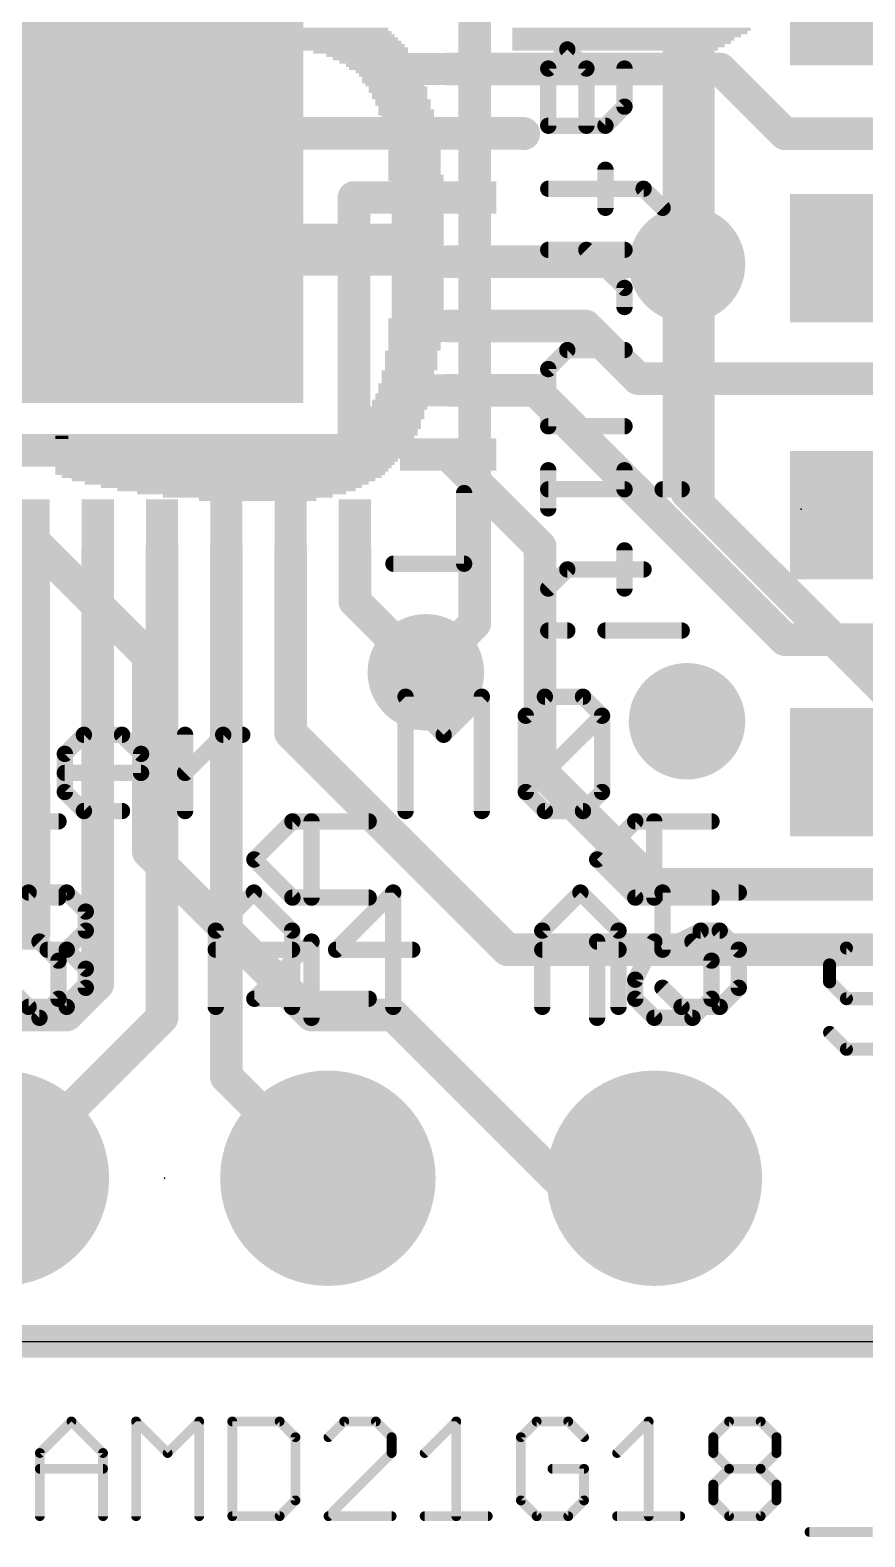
# Model space of a CAD drawing. Extents: x -4.5 to 52.1, y -1.8 to 26.3.
# Drawn here: x 24.35 to 30.85, y -1.52 to 10.2 of the extents above; entities that cross this region are included whole.
import ezdxf

# ---------------------------------------------------------------- set-up
doc = ezdxf.new("R2010")
doc.units = 0
for name, color, linetype in [('1', 12, 'CONTINUOUS'), ('16', 132, 'CONTINUOUS'), ('17', 110, 'CONTINUOUS'), ('18', 110, 'CONTINUOUS'), ('20', 53, 'CONTINUOUS'), ('21', 40, 'CONTINUOUS'), ('22', 6, 'CONTINUOUS'), ('23', 40, 'CONTINUOUS'), ('24', 6, 'CONTINUOUS'), ('27', 253, 'CONTINUOUS')]:
    doc.layers.add(name, color=color, linetype=linetype)

# ---------------------------------------------------------------- blocks, each defined once
blk = doc.blocks.new('ROUNDP')
at = {"const_width": 0.5}
blk.add_lwpolyline([(0, -0.25, 1), (0, 0.25, 1), (0, -0.25)], format="xyb", dxfattribs=at)
blk = doc.blocks.new('RECT')
blk.add_solid([(-0.5, -0.5), (0.5, -0.5), (-0.5, 0.5), (0.5, 0.5)])
blk = doc.blocks.new('ROUNDV')
at = {"const_width": 0.5}
blk.add_lwpolyline([(0, -0.25, 1), (0, 0.25, 1), (0, -0.25)], format="xyb", dxfattribs=at)

msp = doc.modelspace()

# ---------------------------------------------------------------- linework, layer by layer
at = {"layer": '1', "const_width": 0.254}
for points in [[(27.605, 9.902), (29.722, 9.902)], [(29.722, 9.902), (30.226, 9.398)], [(24.38, 9.402), (24.13, 9.652)], [(27.605, 9.402), (24.38, 9.402)], [(27.605, 9.402), (28.19, 9.402)], [(28.19, 9.402), (28.194, 9.398)], [(30.226, 9.398), (32.766, 9.398)], [(27.605, 8.902), (26.8732, 8.902)], [(26.8732, 8.902), (26.8732, 6.9342)], [(27.605, 8.402), (29.484, 8.402)], [(29.484, 8.402), (29.464, 8.382)], [(27.605, 7.902), (28.674, 7.902)], [(28.674, 7.902), (29.083, 7.493)], [(27.605, 7.402), (28.285, 7.402)], [(28.285, 7.402), (30.226, 5.461)], [(29.083, 7.493), (32.639, 7.493)], [(26.8732, 6.9342), (24.003, 6.9342)], [(27.605, 6.902), (28.321, 6.186)], [(24.38, 6.177), (24.38, 4.314)], [(24.88, 6.177), (24.88, 2.782)], [(25.38, 6.177), (25.38, 2.52)], [(25.88, 6.177), (25.88, 2.06)], [(26.38, 4.735), (26.38, 6.177)], [(26.88, 5.759), (26.88, 6.177)], [(28.321, 6.186), (28.321, 4.445)], [(27.432, 5.207), (26.88, 5.759)], [(30.226, 5.461), (33.528, 5.461)], [(28.067, 3.048), (26.38, 4.735)], [(28.321, 4.445), (29.21, 3.556)], [(24.38, 4.314), (24.384, 4.31)], [(24.384, 4.31), (24.384, 3.175)], [(29.21, 3.556), (34.163, 3.556)], [(24.384, 3.175), (23.495, 3.175)], [(28.067, 3.048), (34.417, 3.048)], [(24.88, 2.782), (24.638, 2.54)], [(24.638, 2.54), (23.622, 2.54)], [(25.38, 2.52), (24.13, 1.27)], [(25.88, 2.06), (26.67, 1.27)], [(0, 0), (48.26, 0)]]:
    msp.add_lwpolyline(points, dxfattribs=at)
at = {"layer": '1', "const_width": 0.127}
for points in [[(27.605, 9.9655, 1), (27.605, 9.8385)], [(29.7669, 9.9469, 1), (29.6771, 9.8571)], [(29.722, 9.8385, 1), (29.722, 9.9655)], [(24.38, 9.4655, 1), (24.38, 9.3385)], [(24.3351, 9.3571, 1), (24.4249, 9.4469)], [(27.605, 9.4655, 1), (27.605, 9.3385)], [(27.605, 9.3385, 1), (27.605, 9.4655)], [(28.2349, 9.4469, 1), (28.1451, 9.3571)], [(28.1491, 9.3531, 1), (28.2389, 9.4429)], [(28.19, 9.3385, 1), (28.19, 9.4655)], [(30.226, 9.4615, 1), (30.226, 9.3345)], [(30.1811, 9.3531, 1), (30.2709, 9.4429)], [(26.8732, 8.9655, 1), (26.8732, 8.8385)], [(26.9367, 8.902, 1), (26.8097, 8.902)], [(27.605, 8.8385, 1), (27.605, 8.9655)], [(27.605, 8.4655, 1), (27.605, 8.3385)], [(29.4191, 8.4269, 1), (29.5089, 8.3371)], [(29.5289, 8.3571, 1), (29.4391, 8.4469)], [(29.484, 8.3385, 1), (29.484, 8.4655)], [(27.605, 7.9655, 1), (27.605, 7.8385)], [(28.7189, 7.9469, 1), (28.6291, 7.8571)], [(28.674, 7.8385, 1), (28.674, 7.9655)], [(27.605, 7.4655, 1), (27.605, 7.3385)], [(28.3299, 7.4469, 1), (28.2401, 7.3571)], [(28.285, 7.3385, 1), (28.285, 7.4655)], [(29.083, 7.5565, 1), (29.083, 7.4295)], [(29.0381, 7.4481, 1), (29.1279, 7.5379)], [(26.8732, 6.8707, 1), (26.8732, 6.9977)], [(26.8097, 6.9342, 1), (26.9367, 6.9342)], [(27.6499, 6.9469, 1), (27.5601, 6.8571)], [(24.4435, 6.177, 1), (24.3165, 6.177)], [(24.9435, 6.177, 1), (24.8165, 6.177)], [(25.4435, 6.177, 1), (25.3165, 6.177)], [(25.9435, 6.177, 1), (25.8165, 6.177)], [(26.4435, 6.177, 1), (26.3165, 6.177)], [(26.9435, 6.177, 1), (26.8165, 6.177)], [(28.3845, 6.186, 1), (28.2575, 6.186)], [(28.2761, 6.1411, 1), (28.3659, 6.2309)], [(26.9249, 5.8039, 1), (26.8351, 5.7141)], [(26.8165, 5.759, 1), (26.9435, 5.759)], [(30.226, 5.5245, 1), (30.226, 5.3975)], [(30.1811, 5.4161, 1), (30.2709, 5.5059)], [(27.3871, 5.1621, 1), (27.4769, 5.2519)], [(26.4249, 4.7799, 1), (26.3351, 4.6901)], [(26.3165, 4.735, 1), (26.4435, 4.735)], [(28.3659, 4.4899, 1), (28.2761, 4.4001)], [(28.2575, 4.445, 1), (28.3845, 4.445)], [(24.4249, 4.3589, 1), (24.3351, 4.2691)], [(24.3165, 4.314, 1), (24.4435, 4.314)], [(24.4475, 4.31, 1), (24.3205, 4.31)], [(24.3391, 4.2651, 1), (24.4289, 4.3549)], [(29.21, 3.6195, 1), (29.21, 3.4925)], [(29.1651, 3.5111, 1), (29.2549, 3.6009)], [(24.384, 3.1115, 1), (24.384, 3.2385)], [(24.3205, 3.175, 1), (24.4475, 3.175)], [(28.067, 3.1115, 1), (28.067, 2.9845)], [(28.0221, 3.0031, 1), (28.1119, 3.0929)], [(24.8165, 2.782, 1), (24.9435, 2.782)], [(24.9249, 2.7371, 1), (24.8351, 2.8269)], [(24.5931, 2.5849, 1), (24.6829, 2.4951)], [(24.638, 2.4765, 1), (24.638, 2.6035)], [(25.3165, 2.52, 1), (25.4435, 2.52)], [(25.4249, 2.4751, 1), (25.3351, 2.5649)], [(25.9249, 2.1049, 1), (25.8351, 2.0151)], [(25.8165, 2.06, 1), (25.9435, 2.06)], [(26.6251, 1.2251, 1), (26.7149, 1.3149)]]:
    msp.add_lwpolyline(points, format="xyb", dxfattribs=at)
at = {"layer": '16', "const_width": 0.254}
for points in [[(27.813, 12.192), (27.813, 5.588)], [(29.464, 6.604), (29.464, 8.382)], [(33.02, 3.048), (29.464, 6.604)], [(24.13, 6.477), (25.273, 5.334)], [(27.813, 5.588), (27.432, 5.207)], [(25.273, 5.334), (25.273, 3.81)], [(25.273, 3.81), (26.543, 2.54)], [(26.543, 2.54), (27.178, 2.54)], [(27.178, 2.54), (28.448, 1.27)], [(28.448, 1.27), (29.21, 1.27)], [(48.26, 0), (0, 0)]]:
    msp.add_lwpolyline(points, dxfattribs=at)
at = {"layer": '16', "const_width": 0.127}
for points in [[(29.5275, 8.382, 1), (29.4005, 8.382)], [(29.5089, 6.6489, 1), (29.4191, 6.5591)], [(29.4005, 6.604, 1), (29.5275, 6.604)], [(27.7495, 5.588, 1), (27.8765, 5.588)], [(27.8579, 5.5431, 1), (27.7681, 5.6329)], [(25.3365, 5.334, 1), (25.2095, 5.334)], [(25.2281, 5.2891, 1), (25.3179, 5.3789)], [(27.3871, 5.2519, 1), (27.4769, 5.1621)], [(25.3179, 3.8549, 1), (25.2281, 3.7651)], [(25.2095, 3.81, 1), (25.3365, 3.81)], [(26.543, 2.6035, 1), (26.543, 2.4765)], [(26.4981, 2.4951, 1), (26.5879, 2.5849)], [(27.2229, 2.5849, 1), (27.1331, 2.4951)], [(27.178, 2.4765, 1), (27.178, 2.6035)], [(28.448, 1.3335, 1), (28.448, 1.2065)], [(28.4031, 1.2251, 1), (28.4929, 1.3149)], [(29.21, 1.2065, 1), (29.21, 1.3335)]]:
    msp.add_lwpolyline(points, format="xyb", dxfattribs=at)
at = {"layer": '20'}
msp.add_line((2.54, 0), (48.26, 0), dxfattribs=at)
at = {"layer": '21'}
for points, const_width in [([(28.3845, 9.9055), (28.5328, 10.0537)], 0.127), ([(28.5328, 10.0537), (28.6811, 9.9055)], 0.127), ([(28.3845, 9.4606), (28.3845, 9.9055)], 0.127), ([(28.6811, 9.9055), (28.6811, 9.4606)], 0.127), ([(28.9777, 9.9055), (28.9777, 9.6089)], 0.127), ([(28.9777, 9.6089), (28.8294, 9.4606)], 0.127), ([(28.8294, 9.4606), (28.3845, 9.4606)], 0.127), ([(28.8294, 9.1182), (28.8294, 8.8216)], 0.127), ([(28.3845, 8.9699), (29.126, 8.9699)], 0.127), ([(29.126, 8.9699), (29.2743, 8.8216)], 0.127), ([(28.3845, 8.4945), (28.9777, 8.4945)], 0.127), ([(28.6811, 8.4945), (28.9777, 8.198)], 0.127), ([(28.9777, 8.198), (28.9777, 8.0497)], 0.127), ([(28.5328, 7.7149), (28.3845, 7.5667)], 0.127), ([(28.9777, 7.7149), (28.5328, 7.7149)], 0.127), ([(28.3845, 7.5667), (28.3845, 7.1218)], 0.127), ([(28.3845, 7.1218), (28.9777, 7.1218)], 0.127), ([(28.3845, 6.7794), (28.3845, 6.4828)], 0.127), ([(28.9777, 6.7794), (28.9777, 6.6311)], 0.127), ([(28.9777, 6.6311), (28.3845, 6.6311)], 0.127), ([(29.4226, 6.6311), (29.2743, 6.6311)], 0.127), ([(27.73, 6.602), (27.73, 6.052)], 0.127), ([(28.9777, 6.1558), (28.9777, 5.8592)], 0.127), ([(27.73, 6.052), (27.18, 6.052)], 0.127), ([(28.5328, 6.0075), (28.3845, 5.8592)], 0.127), ([(29.126, 6.0075), (28.5328, 6.0075)], 0.127), ([(28.5328, 5.5321), (28.3845, 5.5321)], 0.127), ([(29.4226, 5.5321), (28.8294, 5.5321)], 0.127), ([(27.2742, 4.1275), (27.2742, 5.0173)], 0.127), ([(27.2742, 5.0173), (27.5708, 4.7207)], 0.127), ([(27.5708, 4.7207), (27.8673, 5.0173)], 0.127), ([(27.8673, 5.0173), (27.8673, 4.1275)], 0.127), ([(28.2097, 4.869), (28.358, 5.0173)], 0.127), ([(28.358, 5.0173), (28.6546, 5.0173)], 0.127), ([(28.6546, 5.0173), (28.8029, 4.869)], 0.127), ([(28.2097, 4.2758), (28.2097, 4.869)], 0.127), ([(28.2097, 4.2758), (28.8029, 4.869)], 0.127), ([(28.8029, 4.869), (28.8029, 4.2758)], 0.127), ([(24.6235, 4.5724), (24.7718, 4.7207)], 0.127), ([(24.7718, 4.7207), (25.0684, 4.7207)], 0.127), ([(25.0684, 4.7207), (25.2167, 4.5724)], 0.127), ([(25.5591, 4.1275), (25.5591, 4.7207)], 0.127), ([(25.5591, 4.4241), (25.8556, 4.7207)], 0.127), ([(25.8556, 4.7207), (26.0039, 4.7207)], 0.127), ([(24.6235, 4.2758), (24.6235, 4.5724)], 0.127), ([(25.2167, 4.5724), (25.2167, 4.4241)], 0.127), ([(25.2167, 4.4241), (24.6235, 4.4241)], 0.127), ([(24.7718, 4.1275), (24.6235, 4.2758)], 0.127), ([(28.358, 4.1275), (28.2097, 4.2758)], 0.127), ([(28.8029, 4.2758), (28.6546, 4.1275)], 0.127), ([(25.0684, 4.1275), (24.7718, 4.1275)], 0.127), ([(28.6546, 4.1275), (28.358, 4.1275)], 0.127), ([(24.1935, 3.345), (24.3418, 3.4933)], 0.127), ([(24.3418, 3.4933), (24.6384, 3.4933)], 0.127), ([(24.6384, 3.4933), (24.7867, 3.345)], 0.127), ([(25.798, 3.1967), (26.0946, 3.4933)], 0.127), ([(26.0946, 3.4933), (26.3912, 3.1967)], 0.127), ([(27.1784, 3.4933), (26.7335, 3.0484)], 0.127), ([(27.1784, 2.6035), (27.1784, 3.4933)], 0.127), ([(28.338, 3.1967), (28.6346, 3.4933)], 0.127), ([(28.6346, 3.4933), (28.9312, 3.1967)], 0.127), ([(29.8667, 3.4933), (29.2735, 3.4933)], 0.127), ([(29.2735, 3.4933), (29.2735, 3.0484)], 0.127), ([(24.7867, 3.345), (24.7867, 3.1967)], 0.127), ([(24.7867, 3.1967), (24.6384, 3.0484)], 0.127), ([(25.798, 2.6035), (25.798, 3.1967)], 0.127), ([(26.3912, 3.1967), (26.3912, 2.6035)], 0.127), ([(28.338, 2.6035), (28.338, 3.1967)], 0.127), ([(28.9312, 3.1967), (28.9312, 2.6035)], 0.127), ([(29.2735, 3.0484), (29.5701, 3.1967)], 0.127), ([(29.5701, 3.1967), (29.7184, 3.1967)], 0.127), ([(29.7184, 3.1967), (29.8667, 3.0484)], 0.127), ([(24.6384, 3.0484), (24.4901, 3.0484)], 0.127), ([(24.6384, 3.0484), (24.7867, 2.9001)], 0.127), ([(25.798, 3.0484), (26.3912, 3.0484)], 0.127), ([(26.7335, 3.0484), (27.3267, 3.0484)], 0.127), ([(28.338, 3.0484), (28.9312, 3.0484)], 0.127), ([(29.8667, 3.0484), (29.8667, 2.7518)], 0.127), ([(30.7043, 3.0614), (30.5729, 2.93)], 0.1016), ([(30.967, 3.0614), (30.7043, 3.0614)], 0.1016), ([(24.7867, 2.9001), (24.7867, 2.7518)], 0.127), ([(30.5729, 2.93), (30.5729, 2.7987)], 0.1016), ([(24.3418, 2.6035), (24.1935, 2.7518)], 0.127), ([(24.7867, 2.7518), (24.6384, 2.6035)], 0.127), ([(29.4218, 2.6035), (29.2735, 2.7518)], 0.127), ([(29.8667, 2.7518), (29.7184, 2.6035)], 0.127), ([(30.5729, 2.7987), (30.7043, 2.6673)], 0.1016), ([(30.7043, 2.6673), (30.967, 2.6673)], 0.1016), ([(24.6384, 2.6035), (24.3418, 2.6035)], 0.127), ([(29.7184, 2.6035), (29.4218, 2.6035)], 0.127), ([(30.7043, 2.2733), (30.5729, 2.4046)], 0.1016), ([(30.967, 2.2733), (30.7043, 2.2733)], 0.1016)]:
    msp.add_lwpolyline(points, dxfattribs=dict(at, const_width=const_width))
for points, const_width in [([(28.5552, 10.0762, 1), (28.5103, 10.0313)], 0.0635), ([(28.5552, 10.0313, 1), (28.5103, 10.0762)], 0.0635), ([(28.4163, 9.9055, 1), (28.3528, 9.9055)], 0.0635), ([(28.7128, 9.9055, 1), (28.6493, 9.9055)], 0.0635), ([(29.0094, 9.9055, 1), (28.9459, 9.9055)], 0.0635), ([(28.362, 9.9279, 1), (28.407, 9.883)], 0.0635), ([(28.6586, 9.883, 1), (28.7035, 9.9279)], 0.0635), ([(28.9459, 9.6089, 1), (29.0094, 9.6089)], 0.0635), ([(29.0001, 9.5864, 1), (28.9552, 9.6313)], 0.0635), ([(28.3845, 9.4923, 1), (28.3845, 9.4288)], 0.0635), ([(28.8069, 9.483, 1), (28.8518, 9.4381)], 0.0635), ([(28.8294, 9.4288, 1), (28.8294, 9.4923)], 0.0635), ([(28.3528, 9.4606, 1), (28.4163, 9.4606)], 0.0635), ([(28.6493, 9.4606, 1), (28.7128, 9.4606)], 0.0635), ([(28.8611, 9.1182, 1), (28.7976, 9.1182)], 0.0635), ([(28.3845, 9.0017, 1), (28.3845, 8.9382)], 0.0635), ([(29.1484, 8.9924, 1), (29.1035, 8.9475)], 0.0635), ([(29.126, 8.9382, 1), (29.126, 9.0017)], 0.0635), ([(28.7976, 8.8216, 1), (28.8611, 8.8216)], 0.0635), ([(29.2518, 8.7992, 1), (29.2967, 8.8441)], 0.0635), ([(28.3845, 8.5263, 1), (28.3845, 8.4628)], 0.0635), ([(28.7035, 8.517, 1), (28.6586, 8.4721)], 0.0635), ([(28.9777, 8.4628, 1), (28.9777, 8.5263)], 0.0635), ([(29.0094, 8.198, 1), (28.9459, 8.198)], 0.0635), ([(28.9552, 8.1755, 1), (29.0001, 8.2204)], 0.0635), ([(28.9459, 8.0497, 1), (29.0094, 8.0497)], 0.0635), ([(28.5328, 7.7467, 1), (28.5328, 7.6832)], 0.0635), ([(28.5552, 7.6925, 1), (28.5103, 7.7374)], 0.0635), ([(28.9777, 7.6832, 1), (28.9777, 7.7467)], 0.0635), ([(28.4163, 7.5667, 1), (28.3528, 7.5667)], 0.0635), ([(28.362, 7.5891, 1), (28.407, 7.5442)], 0.0635), ([(28.3845, 7.1535, 1), (28.3845, 7.09)], 0.0635), ([(28.3528, 7.1218, 1), (28.4163, 7.1218)], 0.0635), ([(28.9777, 7.09, 1), (28.9777, 7.1535)], 0.0635), ([(28.4163, 6.7794, 1), (28.3528, 6.7794)], 0.0635), ([(29.0094, 6.7794, 1), (28.9459, 6.7794)], 0.0635), ([(28.3845, 6.6629, 1), (28.3845, 6.5994)], 0.0635), ([(28.9777, 6.5994, 1), (28.9777, 6.6629)], 0.0635), ([(29.2743, 6.6629, 1), (29.2743, 6.5994)], 0.0635), ([(29.4226, 6.5994, 1), (29.4226, 6.6629)], 0.0635), ([(27.7617, 6.602, 1), (27.6983, 6.602)], 0.0635), ([(28.9459, 6.6311, 1), (29.0094, 6.6311)], 0.0635), ([(28.3528, 6.4828, 1), (28.4163, 6.4828)], 0.0635), ([(29.0094, 6.1558, 1), (28.9459, 6.1558)], 0.0635), ([(27.18, 6.0838, 1), (27.18, 6.0203)], 0.0635), ([(27.73, 6.0203, 1), (27.73, 6.0838)], 0.0635), ([(27.6983, 6.052, 1), (27.7617, 6.052)], 0.0635), ([(28.5328, 6.0392, 1), (28.5328, 5.9757)], 0.0635), ([(28.5552, 5.985, 1), (28.5103, 6.0299)], 0.0635), ([(29.126, 5.9757, 1), (29.126, 6.0392)], 0.0635), ([(28.362, 5.8816, 1), (28.407, 5.8367)], 0.0635), ([(28.9459, 5.8592, 1), (29.0094, 5.8592)], 0.0635), ([(28.3845, 5.5638, 1), (28.3845, 5.5003)], 0.0635), ([(28.5328, 5.5003, 1), (28.5328, 5.5638)], 0.0635), ([(28.8294, 5.5638, 1), (28.8294, 5.5003)], 0.0635), ([(29.4226, 5.5003, 1), (29.4226, 5.5638)], 0.0635), ([(27.3059, 5.0173, 1), (27.2424, 5.0173)], 0.0635), ([(27.2966, 5.0397, 1), (27.2517, 4.9948)], 0.0635), ([(27.8991, 5.0173, 1), (27.8356, 5.0173)], 0.0635), ([(27.8898, 4.9948, 1), (27.8449, 5.0397)], 0.0635), ([(28.358, 5.049, 1), (28.358, 4.9855)], 0.0635), ([(28.3804, 4.9948, 1), (28.3355, 5.0397)], 0.0635), ([(28.677, 5.0397, 1), (28.6321, 4.9948)], 0.0635), ([(28.6546, 4.9855, 1), (28.6546, 5.049)], 0.0635), ([(28.2414, 4.869, 1), (28.1779, 4.869)], 0.0635), ([(28.8346, 4.869, 1), (28.7711, 4.869)], 0.0635), ([(28.8253, 4.8465, 1), (28.7804, 4.8914)], 0.0635), ([(28.1872, 4.8914, 1), (28.2321, 4.8465)], 0.0635), ([(28.7804, 4.8465, 1), (28.8253, 4.8914)], 0.0635), ([(24.7718, 4.7524, 1), (24.7718, 4.6889)], 0.0635), ([(24.7943, 4.6982, 1), (24.7494, 4.7431)], 0.0635), ([(25.0909, 4.7431, 1), (25.046, 4.6982)], 0.0635), ([(25.0684, 4.6889, 1), (25.0684, 4.7524)], 0.0635), ([(25.5908, 4.7207, 1), (25.5273, 4.7207)], 0.0635), ([(25.8556, 4.7524, 1), (25.8556, 4.6889)], 0.0635), ([(25.8781, 4.6982, 1), (25.8332, 4.7431)], 0.0635), ([(26.0039, 4.6889, 1), (26.0039, 4.7524)], 0.0635), ([(27.5483, 4.7431, 1), (27.5932, 4.6982)], 0.0635), ([(27.5483, 4.6982, 1), (27.5932, 4.7431)], 0.0635), ([(24.6553, 4.5724, 1), (24.5918, 4.5724)], 0.0635), ([(24.6011, 4.5948, 1), (24.646, 4.5499)], 0.0635), ([(25.2485, 4.5724, 1), (25.185, 4.5724)], 0.0635), ([(25.1943, 4.5499, 1), (25.2392, 4.5948)], 0.0635), ([(24.6235, 4.4558, 1), (24.6235, 4.3923)], 0.0635), ([(25.185, 4.4241, 1), (25.2485, 4.4241)], 0.0635), ([(25.2167, 4.3923, 1), (25.2167, 4.4558)], 0.0635), ([(25.5366, 4.4465, 1), (25.5815, 4.4016)], 0.0635), ([(24.646, 4.2982, 1), (24.6011, 4.2533)], 0.0635), ([(28.2321, 4.2982, 1), (28.1872, 4.2533)], 0.0635), ([(28.8253, 4.2533, 1), (28.7804, 4.2982)], 0.0635), ([(24.5918, 4.2758, 1), (24.6553, 4.2758)], 0.0635), ([(28.1872, 4.2982, 1), (28.2321, 4.2533)], 0.0635), ([(28.1779, 4.2758, 1), (28.2414, 4.2758)], 0.0635), ([(28.7711, 4.2758, 1), (28.8346, 4.2758)], 0.0635), ([(24.7718, 4.1593, 1), (24.7718, 4.0958)], 0.0635), ([(24.7494, 4.105, 1), (24.7943, 4.15)], 0.0635), ([(25.0684, 4.0958, 1), (25.0684, 4.1593)], 0.0635), ([(25.5273, 4.1275, 1), (25.5908, 4.1275)], 0.0635), ([(27.2424, 4.1275, 1), (27.3059, 4.1275)], 0.0635), ([(27.8356, 4.1275, 1), (27.8991, 4.1275)], 0.0635), ([(28.358, 4.1593, 1), (28.358, 4.0958)], 0.0635), ([(28.3355, 4.105, 1), (28.3804, 4.15)], 0.0635), ([(28.6321, 4.15, 1), (28.677, 4.105)], 0.0635), ([(28.6546, 4.0958, 1), (28.6546, 4.1593)], 0.0635), ([(24.3418, 3.525, 1), (24.3418, 3.4615)], 0.0635), ([(24.3642, 3.4708, 1), (24.3193, 3.5157)], 0.0635), ([(24.6608, 3.5157, 1), (24.6159, 3.4708)], 0.0635), ([(24.6384, 3.4615, 1), (24.6384, 3.525)], 0.0635), ([(26.117, 3.5157, 1), (26.0721, 3.4708)], 0.0635), ([(26.117, 3.4708, 1), (26.0721, 3.5157)], 0.0635), ([(27.2101, 3.4933, 1), (27.1466, 3.4933)], 0.0635), ([(27.2008, 3.4708, 1), (27.1559, 3.5157)], 0.0635), ([(28.657, 3.5157, 1), (28.6121, 3.4708)], 0.0635), ([(28.657, 3.4708, 1), (28.6121, 3.5157)], 0.0635), ([(29.2735, 3.525, 1), (29.2735, 3.4615)], 0.0635), ([(29.3053, 3.4933, 1), (29.2418, 3.4933)], 0.0635), ([(29.8667, 3.4615, 1), (29.8667, 3.525)], 0.0635), ([(24.8184, 3.345, 1), (24.7549, 3.345)], 0.0635), ([(24.7642, 3.3225, 1), (24.8091, 3.3674)], 0.0635), ([(24.7549, 3.1967, 1), (24.8184, 3.1967)], 0.0635), ([(24.8091, 3.1742, 1), (24.7642, 3.2191)], 0.0635), ([(25.8297, 3.1967, 1), (25.7662, 3.1967)], 0.0635), ([(25.7755, 3.2191, 1), (25.8204, 3.1742)], 0.0635), ([(26.4229, 3.1967, 1), (26.3594, 3.1967)], 0.0635), ([(26.3687, 3.1742, 1), (26.4136, 3.2191)], 0.0635), ([(28.3697, 3.1967, 1), (28.3062, 3.1967)], 0.0635), ([(28.3155, 3.2191, 1), (28.3604, 3.1742)], 0.0635), ([(28.9629, 3.1967, 1), (28.8994, 3.1967)], 0.0635), ([(28.9087, 3.1742, 1), (28.9536, 3.2191)], 0.0635), ([(29.5701, 3.2284, 1), (29.5701, 3.1649)], 0.0635), ([(29.5843, 3.1683, 1), (29.5559, 3.2251)], 0.0635), ([(29.7408, 3.2191, 1), (29.6959, 3.1742)], 0.0635), ([(29.7184, 3.1649, 1), (29.7184, 3.2284)], 0.0635), ([(24.4901, 3.0801, 1), (24.4901, 3.0166)], 0.0635), ([(24.6608, 3.0708, 1), (24.6159, 3.0259)], 0.0635), ([(24.6159, 3.0708, 1), (24.6608, 3.0259)], 0.0635), ([(24.6384, 3.0166, 1), (24.6384, 3.0801)], 0.0635), ([(25.798, 3.0801, 1), (25.798, 3.0166)], 0.0635), ([(26.3912, 3.0166, 1), (26.3912, 3.0801)], 0.0635), ([(26.7335, 3.0801, 1), (26.7335, 3.0166)], 0.0635), ([(26.711, 3.0708, 1), (26.756, 3.0259)], 0.0635), ([(27.3267, 3.0166, 1), (27.3267, 3.0801)], 0.0635), ([(28.338, 3.0801, 1), (28.338, 3.0166)], 0.0635), ([(28.9312, 3.0166, 1), (28.9312, 3.0801)], 0.0635), ([(29.2593, 3.0768, 1), (29.2877, 3.02)], 0.0635), ([(29.2418, 3.0484, 1), (29.3053, 3.0484)], 0.0635), ([(29.8984, 3.0484, 1), (29.8349, 3.0484)], 0.0635), ([(29.8442, 3.0259, 1), (29.8891, 3.0708)], 0.0635), ([(30.7043, 3.0868, 1), (30.7043, 3.036)], 0.0508), ([(30.7222, 3.0434, 1), (30.6863, 3.0793)], 0.0508), ([(24.8184, 2.9001, 1), (24.7549, 2.9001)], 0.0635), ([(24.7642, 2.8776, 1), (24.8091, 2.9225)], 0.0635), ([(30.5983, 2.93, 1), (30.5475, 2.93)], 0.0508), ([(30.555, 2.948, 1), (30.5909, 2.9121)], 0.0508), ([(24.8091, 2.7293, 1), (24.7642, 2.7742)], 0.0635), ([(29.296, 2.7742, 1), (29.251, 2.7293)], 0.0635), ([(29.8891, 2.7293, 1), (29.8442, 2.7742)], 0.0635), ([(30.5475, 2.7987, 1), (30.5983, 2.7987)], 0.0508), ([(30.5909, 2.8166, 1), (30.555, 2.7807)], 0.0508), ([(24.7549, 2.7518, 1), (24.8184, 2.7518)], 0.0635), ([(29.8349, 2.7518, 1), (29.8984, 2.7518)], 0.0635), ([(30.7043, 2.6927, 1), (30.7043, 2.6419)], 0.0508), ([(30.6863, 2.6494, 1), (30.7222, 2.6853)], 0.0508), ([(24.3418, 2.6353, 1), (24.3418, 2.5717)], 0.0635), ([(24.3193, 2.581, 1), (24.3642, 2.626)], 0.0635), ([(24.6159, 2.626, 1), (24.6608, 2.581)], 0.0635), ([(24.6384, 2.5717, 1), (24.6384, 2.6353)], 0.0635), ([(25.7662, 2.6035, 1), (25.8297, 2.6035)], 0.0635), ([(26.3594, 2.6035, 1), (26.4229, 2.6035)], 0.0635), ([(27.1466, 2.6035, 1), (27.2101, 2.6035)], 0.0635), ([(28.3062, 2.6035, 1), (28.3697, 2.6035)], 0.0635), ([(28.8994, 2.6035, 1), (28.9629, 2.6035)], 0.0635), ([(29.4218, 2.6353, 1), (29.4218, 2.5717)], 0.0635), ([(29.3993, 2.581, 1), (29.4442, 2.626)], 0.0635), ([(29.6959, 2.626, 1), (29.7408, 2.581)], 0.0635), ([(29.7184, 2.5717, 1), (29.7184, 2.6353)], 0.0635), ([(30.5909, 2.4226, 1), (30.555, 2.3867)], 0.0508), ([(30.7043, 2.2987, 1), (30.7043, 2.2479)], 0.0508), ([(30.6863, 2.2553, 1), (30.7222, 2.2913)], 0.0508)]:
    msp.add_lwpolyline(points, format="xyb", dxfattribs=dict(at, const_width=const_width))
at = {"layer": '22', "const_width": 0.127}
for points in [[(24.5745, 4.047), (23.9813, 4.047)], [(26.3943, 4.047), (26.0977, 3.7504)], [(26.9875, 4.047), (26.3943, 4.047)], [(26.5426, 4.047), (26.5426, 3.4538)], [(29.0613, 4.047), (28.7647, 3.7504)], [(29.6545, 4.047), (29.0613, 4.047)], [(29.2096, 4.047), (29.2096, 3.4538)], [(26.0977, 3.7504), (26.3943, 3.4538)], [(28.7647, 3.7504), (29.0613, 3.4538)], [(23.9813, 3.4538), (24.5745, 3.4538)], [(26.3943, 3.4538), (26.9875, 3.4538)], [(29.0613, 3.4538), (29.6545, 3.4538)], [(24.5745, 2.9632), (24.4262, 3.1115)], [(26.0977, 2.6666), (26.5426, 3.1115)], [(26.5426, 3.1115), (26.5426, 2.5183)], [(28.7647, 2.5183), (28.7647, 3.1115)], [(28.7647, 3.1115), (29.2096, 3.1115)], [(29.2096, 3.1115), (29.0613, 2.8149)], [(29.6545, 2.9632), (29.5062, 3.1115)], [(24.5745, 2.6666), (24.5745, 2.9632)], [(29.6545, 2.6666), (29.6545, 2.9632)], [(29.0613, 2.8149), (29.0613, 2.6666)], [(24.4262, 2.5183), (24.5745, 2.6666)], [(26.9875, 2.6666), (26.0977, 2.6666)], [(29.0613, 2.6666), (29.2096, 2.5183)], [(29.5062, 2.5183), (29.6545, 2.6666)], [(24.2779, 2.5183), (24.4262, 2.5183)], [(29.2096, 2.5183), (29.5062, 2.5183)]]:
    msp.add_lwpolyline(points, dxfattribs=at)
at = {"layer": '22', "const_width": 0.0635}
for points in [[(24.5745, 4.0153, 1), (24.5745, 4.0788)], [(26.3943, 4.0788, 1), (26.3943, 4.0153)], [(26.4168, 4.0246, 1), (26.3719, 4.0695)], [(26.5744, 4.047, 1), (26.5109, 4.047)], [(26.9875, 4.0153, 1), (26.9875, 4.0788)], [(29.0613, 4.0788, 1), (29.0613, 4.0153)], [(29.0838, 4.0246, 1), (29.0389, 4.0695)], [(29.2414, 4.047, 1), (29.1779, 4.047)], [(29.6545, 4.0153, 1), (29.6545, 4.0788)], [(26.1202, 3.7729, 1), (26.0753, 3.728)], [(26.0753, 3.7729, 1), (26.1202, 3.728)], [(28.7872, 3.7729, 1), (28.7423, 3.728)], [(28.7423, 3.7729, 1), (28.7872, 3.728)], [(24.5745, 3.4221, 1), (24.5745, 3.4856)], [(26.3943, 3.4856, 1), (26.3943, 3.4221)], [(26.3719, 3.4314, 1), (26.4168, 3.4763)], [(26.5109, 3.4538, 1), (26.5744, 3.4538)], [(26.9875, 3.4221, 1), (26.9875, 3.4856)], [(29.0613, 3.4856, 1), (29.0613, 3.4221)], [(29.0389, 3.4314, 1), (29.0838, 3.4763)], [(29.1779, 3.4538, 1), (29.2414, 3.4538)], [(29.6545, 3.4221, 1), (29.6545, 3.4856)], [(24.4487, 3.134, 1), (24.4038, 3.089)], [(26.5744, 3.1115, 1), (26.5109, 3.1115)], [(26.5651, 3.089, 1), (26.5202, 3.134)], [(28.7647, 3.1433, 1), (28.7647, 3.0797)], [(28.7965, 3.1115, 1), (28.733, 3.1115)], [(29.238, 3.0973, 1), (29.1812, 3.1257)], [(29.2096, 3.0797, 1), (29.2096, 3.1433)], [(29.5287, 3.134, 1), (29.4838, 3.089)], [(24.6062, 2.9632, 1), (24.5428, 2.9632)], [(24.552, 2.9408, 1), (24.597, 2.9857)], [(29.6863, 2.9632, 1), (29.6228, 2.9632)], [(29.632, 2.9408, 1), (29.677, 2.9857)], [(29.0931, 2.8149, 1), (29.0296, 2.8149)], [(29.0329, 2.8291, 1), (29.0897, 2.8007)], [(24.5428, 2.6666, 1), (24.6062, 2.6666)], [(24.597, 2.6442, 1), (24.552, 2.6891)], [(26.0977, 2.6984, 1), (26.0977, 2.6349)], [(26.0753, 2.6891, 1), (26.1202, 2.6442)], [(26.9875, 2.6349, 1), (26.9875, 2.6984)], [(29.0296, 2.6666, 1), (29.0931, 2.6666)], [(29.0838, 2.6891, 1), (29.0389, 2.6442)], [(29.6228, 2.6666, 1), (29.6863, 2.6666)], [(29.677, 2.6442, 1), (29.632, 2.6891)], [(24.4262, 2.4866, 1), (24.4262, 2.5501)], [(29.2096, 2.5501, 1), (29.2096, 2.4866)], [(29.5062, 2.4866, 1), (29.5062, 2.5501)], [(24.4038, 2.5408, 1), (24.4487, 2.4959)], [(26.5109, 2.5183, 1), (26.5744, 2.5183)], [(28.733, 2.5183, 1), (28.7965, 2.5183)], [(29.1872, 2.4959, 1), (29.2321, 2.5408)], [(29.4838, 2.5408, 1), (29.5287, 2.4959)]]:
    msp.add_lwpolyline(points, format="xyb", dxfattribs=at)
at = {"layer": '23'}
msp.add_point((25.4, 1.27), dxfattribs=at)
at = {"layer": '24'}
msp.add_point((30.353, 6.477), dxfattribs=at)
at = {"layer": '27', "const_width": 0.0762}
for points in [[(24.4293, -0.8684), (24.6751, -0.6227)], [(24.6751, -0.6227), (24.9208, -0.8684)], [(25.1778, -1.3599), (25.1778, -0.6227)], [(25.1778, -0.6227), (25.4235, -0.8684)], [(25.4235, -0.8684), (25.6692, -0.6227)], [(25.6692, -0.6227), (25.6692, -1.3599)], [(25.9262, -0.6227), (25.9262, -1.3599)], [(26.2948, -0.6227), (25.9262, -0.6227)], [(26.4177, -0.7455), (26.2948, -0.6227)], [(26.7975, -0.6227), (26.6746, -0.7455)], [(27.0432, -0.6227), (26.7975, -0.6227)], [(27.1661, -0.7455), (27.0432, -0.6227)], [(27.423, -0.8684), (27.6688, -0.6227)], [(27.6688, -0.6227), (27.6688, -1.3599)], [(28.2943, -0.6227), (28.1714, -0.7455)], [(28.54, -0.6227), (28.2943, -0.6227)], [(28.6629, -0.7455), (28.54, -0.6227)], [(28.9198, -0.8684), (29.1656, -0.6227)], [(29.1656, -0.6227), (29.1656, -1.3599)], [(29.6683, -0.7455), (29.7911, -0.6227)], [(29.7911, -0.6227), (30.0369, -0.6227)], [(30.0369, -0.6227), (30.1597, -0.7455)], [(26.4177, -1.237), (26.4177, -0.7455)], [(27.1661, -0.8684), (27.1661, -0.7455)], [(28.1714, -0.7455), (28.1714, -1.237)], [(29.6683, -0.8684), (29.6683, -0.7455)], [(30.1597, -0.7455), (30.1597, -0.8684)], [(24.4293, -1.3599), (24.4293, -0.8684)], [(24.9208, -0.8684), (24.9208, -1.3599)], [(26.6746, -1.3599), (27.1661, -0.8684)], [(29.7911, -0.9913), (29.6683, -0.8684)], [(30.1597, -0.8684), (30.0369, -0.9913)], [(24.4293, -0.9913), (24.9208, -0.9913)], [(28.6629, -0.9913), (28.4172, -0.9913)], [(28.6629, -1.237), (28.6629, -0.9913)], [(29.6683, -1.1142), (29.7911, -0.9913)], [(29.7911, -0.9913), (30.0369, -0.9913)], [(30.0369, -0.9913), (30.1597, -1.1142)], [(29.6683, -1.237), (29.6683, -1.1142)], [(30.1597, -1.1142), (30.1597, -1.237)], [(26.2948, -1.3599), (26.4177, -1.237)], [(28.1714, -1.237), (28.2943, -1.3599)], [(28.54, -1.3599), (28.6629, -1.237)], [(29.7911, -1.3599), (29.6683, -1.237)], [(30.1597, -1.237), (30.0369, -1.3599)], [(25.9262, -1.3599), (26.2948, -1.3599)], [(27.1661, -1.3599), (26.6746, -1.3599)], [(27.423, -1.3599), (27.9145, -1.3599)], [(28.2943, -1.3599), (28.54, -1.3599)], [(28.9198, -1.3599), (29.4113, -1.3599)], [(30.0369, -1.3599), (29.7911, -1.3599)], [(30.4167, -1.4828), (30.9082, -1.4828)]]:
    msp.add_lwpolyline(points, dxfattribs=at)
at = {"layer": '27', "const_width": 0.0381}
for points in [[(24.6886, -0.6092, 1), (24.6616, -0.6361)], [(24.6886, -0.6361, 1), (24.6616, -0.6092)], [(25.1968, -0.6227, 1), (25.1587, -0.6227)], [(25.1912, -0.6092, 1), (25.1643, -0.6361)], [(25.6883, -0.6227, 1), (25.6502, -0.6227)], [(25.6827, -0.6361, 1), (25.6558, -0.6092)], [(25.9452, -0.6227, 1), (25.9071, -0.6227)], [(25.9262, -0.6036, 1), (25.9262, -0.6417)], [(26.3083, -0.6092, 1), (26.2813, -0.6361)], [(26.2948, -0.6417, 1), (26.2948, -0.6036)], [(26.7975, -0.6036, 1), (26.7975, -0.6417)], [(26.8109, -0.6361, 1), (26.784, -0.6092)], [(27.0567, -0.6092, 1), (27.0297, -0.6361)], [(27.0432, -0.6417, 1), (27.0432, -0.6036)], [(27.6878, -0.6227, 1), (27.6497, -0.6227)], [(27.6822, -0.6361, 1), (27.6553, -0.6092)], [(28.2943, -0.6036, 1), (28.2943, -0.6417)], [(28.3078, -0.6361, 1), (28.2808, -0.6092)], [(28.5535, -0.6092, 1), (28.5266, -0.6361)], [(28.54, -0.6417, 1), (28.54, -0.6036)], [(29.1846, -0.6227, 1), (29.1465, -0.6227)], [(29.1791, -0.6361, 1), (29.1521, -0.6092)], [(29.7911, -0.6036, 1), (29.7911, -0.6417)], [(29.8046, -0.6361, 1), (29.7777, -0.6092)], [(30.0503, -0.6092, 1), (30.0234, -0.6361)], [(30.0369, -0.6417, 1), (30.0369, -0.6036)], [(26.4367, -0.7455, 1), (26.3986, -0.7455)], [(26.4042, -0.759, 1), (26.4311, -0.7321)], [(26.6611, -0.7321, 1), (26.6881, -0.759)], [(27.1851, -0.7455, 1), (27.147, -0.7455)], [(27.1526, -0.759, 1), (27.1795, -0.7321)], [(28.1905, -0.7455, 1), (28.1524, -0.7455)], [(28.158, -0.7321, 1), (28.1849, -0.759)], [(28.6494, -0.759, 1), (28.6764, -0.7321)], [(29.6873, -0.7455, 1), (29.6492, -0.7455)], [(29.6548, -0.7321, 1), (29.6817, -0.759)], [(30.1788, -0.7455, 1), (30.1407, -0.7455)], [(30.1463, -0.759, 1), (30.1732, -0.7321)], [(24.4484, -0.8684, 1), (24.4103, -0.8684)], [(24.4159, -0.8549, 1), (24.4428, -0.8819)], [(24.9399, -0.8684, 1), (24.9018, -0.8684)], [(24.9074, -0.8819, 1), (24.9343, -0.8549)], [(25.41, -0.8549, 1), (25.437, -0.8819)], [(25.41, -0.8819, 1), (25.437, -0.8549)], [(27.147, -0.8684, 1), (27.1851, -0.8684)], [(27.1795, -0.8819, 1), (27.1526, -0.8549)], [(27.4095, -0.8549, 1), (27.4365, -0.8819)], [(28.9064, -0.8549, 1), (28.9333, -0.8819)], [(29.6817, -0.8549, 1), (29.6548, -0.8819)], [(29.6492, -0.8684, 1), (29.6873, -0.8684)], [(30.1407, -0.8684, 1), (30.1788, -0.8684)], [(30.1732, -0.8819, 1), (30.1463, -0.8549)], [(24.4293, -0.9722, 1), (24.4293, -1.0103)], [(24.9208, -1.0103, 1), (24.9208, -0.9722)], [(28.4172, -0.9722, 1), (28.4172, -1.0103)], [(28.682, -0.9913, 1), (28.6439, -0.9913)], [(28.6629, -1.0103, 1), (28.6629, -0.9722)], [(29.7911, -0.9722, 1), (29.7911, -1.0103)], [(29.8046, -1.0048, 1), (29.7777, -0.9778)], [(29.7777, -1.0048, 1), (29.8046, -0.9778)], [(30.0503, -0.9778, 1), (30.0234, -1.0048)], [(30.0234, -0.9778, 1), (30.0503, -1.0048)], [(30.0369, -1.0103, 1), (30.0369, -0.9722)], [(29.6873, -1.1142, 1), (29.6492, -1.1142)], [(29.6548, -1.1007, 1), (29.6817, -1.1276)], [(30.1788, -1.1142, 1), (30.1407, -1.1142)], [(30.1463, -1.1276, 1), (30.1732, -1.1007)], [(26.3986, -1.237, 1), (26.4367, -1.237)], [(26.4311, -1.2505, 1), (26.4042, -1.2236)], [(28.1849, -1.2236, 1), (28.158, -1.2505)], [(28.1524, -1.237, 1), (28.1905, -1.237)], [(28.6439, -1.237, 1), (28.682, -1.237)], [(28.6764, -1.2505, 1), (28.6494, -1.2236)], [(29.6817, -1.2236, 1), (29.6548, -1.2505)], [(29.6492, -1.237, 1), (29.6873, -1.237)], [(30.1407, -1.237, 1), (30.1788, -1.237)], [(30.1732, -1.2505, 1), (30.1463, -1.2236)], [(24.4103, -1.3599, 1), (24.4484, -1.3599)], [(24.9018, -1.3599, 1), (24.9399, -1.3599)], [(25.1587, -1.3599, 1), (25.1968, -1.3599)], [(25.6502, -1.3599, 1), (25.6883, -1.3599)], [(25.9071, -1.3599, 1), (25.9452, -1.3599)], [(25.9262, -1.3409, 1), (25.9262, -1.379)], [(26.2813, -1.3464, 1), (26.3083, -1.3734)], [(26.2948, -1.379, 1), (26.2948, -1.3409)], [(26.6746, -1.3409, 1), (26.6746, -1.379)], [(26.6611, -1.3464, 1), (26.6881, -1.3734)], [(27.1661, -1.379, 1), (27.1661, -1.3409)], [(27.423, -1.3409, 1), (27.423, -1.379)], [(27.6497, -1.3599, 1), (27.6878, -1.3599)], [(27.9145, -1.379, 1), (27.9145, -1.3409)], [(28.2943, -1.3409, 1), (28.2943, -1.379)], [(28.2808, -1.3734, 1), (28.3078, -1.3464)], [(28.5266, -1.3464, 1), (28.5535, -1.3734)], [(28.54, -1.379, 1), (28.54, -1.3409)], [(28.9198, -1.3409, 1), (28.9198, -1.379)], [(29.1465, -1.3599, 1), (29.1846, -1.3599)], [(29.4113, -1.379, 1), (29.4113, -1.3409)], [(29.7911, -1.3409, 1), (29.7911, -1.379)], [(29.7777, -1.3734, 1), (29.8046, -1.3464)], [(30.0234, -1.3464, 1), (30.0503, -1.3734)], [(30.0369, -1.379, 1), (30.0369, -1.3409)], [(30.4167, -1.4637, 1), (30.4167, -1.5018)]]:
    msp.add_lwpolyline(points, format="xyb", dxfattribs=at)

# ---------------------------------------------------------------- block references
at = {"layer": '1', "xscale": 4.7, "yscale": 4.7}
msp.add_blockref('RECT', (24.13, 9.652), dxfattribs=at)
at = {"layer": '1', "xscale": 1.5}
for p in [(31.016, 10.43), (31.016, 8.43), (31.016, 6.43), (31.016, 4.43)]:
    msp.add_blockref('RECT', p, dxfattribs=at)
at = {"layer": '1', "xscale": 0.75, "yscale": 0.25}
for p, rotation in [((27.605, 9.902), 180), ((27.605, 9.402), 180), ((27.605, 8.902), 180), ((27.605, 8.402), 180), ((27.605, 7.902), 180), ((27.605, 7.402), 180), ((27.605, 6.902), 180), ((24.38, 6.177), 90), ((24.88, 6.177), 90), ((25.38, 6.177), 90), ((25.88, 6.177), 90), ((26.38, 6.177), 90), ((26.88, 6.177), 90)]:
    msp.add_blockref('RECT', p, dxfattribs=dict(at, rotation=rotation))
at = {"layer": '17', "xscale": 1.6764, "yscale": 1.6764, "rotation": 270}
for p in [(24.13, 1.27), (24.13, 1.27), (26.67, 1.27), (26.67, 1.27), (29.21, 1.27), (29.21, 1.27)]:
    msp.add_blockref('ROUNDP', p, dxfattribs=at)
at = {"layer": '18', "xscale": 0.9064, "yscale": 0.9064}
for p in [(25.908, 9.525), (25.908, 9.525), (29.464, 8.382), (29.464, 8.382), (27.432, 5.207), (27.432, 5.207), (29.464, 4.826), (29.464, 4.826)]:
    msp.add_blockref('ROUNDV', p, dxfattribs=at)
at = {"layer": '22', "yscale": 0.0254, "rotation": 180}
for p, xscale in [((25.9588, 10.2108), 2.3622), ((29.0322, 10.2108), 1.8542), ((25.9715, 10.0838), 2.5908), ((25.9715, 10.1092), 2.54), ((25.9715, 10.1346), 2.4892), ((25.9588, 10.1854), 2.413), ((25.9715, 10.16), 2.4384), ((29.0195, 10.1854), 1.8288), ((28.9941, 10.16), 1.778), ((28.9687, 10.1346), 1.7272), ((28.956, 10.1092), 1.7018), ((28.9306, 10.0838), 1.651), ((24.9555, 10.0076), 0.6604), ((24.9174, 9.9822), 0.5842), ((24.892, 9.9568), 0.5334), ((25.0063, 10.033), 0.7112), ((25.1206, 10.0584), 0.889), ((26.8224, 10.0584), 0.9398), ((26.924, 10.033), 0.7366), ((26.9875, 10.0076), 0.6604), ((27.0256, 9.9822), 0.635), ((27.051, 9.9568), 0.5842), ((28.9052, 10.0584), 1.6002), ((29.4767, 10.033), 0.4064), ((29.4767, 10.0076), 0.4064), ((29.4767, 9.9822), 0.4064), ((29.4767, 9.9568), 0.4064), ((24.8285, 9.8806), 0.508), ((24.8158, 9.8552), 0.4826), ((24.8666, 9.9314), 0.5334), ((24.8539, 9.906), 0.508), ((27.0891, 9.9314), 0.5588), ((27.1018, 9.906), 0.5334), ((27.1399, 9.8806), 0.508), ((27.1526, 9.8552), 0.4826), ((29.4767, 9.9314), 0.4064), ((29.4767, 9.906), 0.4064), ((29.4767, 9.8806), 0.4064), ((29.4767, 9.8552), 0.4064), ((24.7523, 9.7282), 0.4572), ((24.7777, 9.8044), 0.4572), ((24.7777, 9.779), 0.4572), ((24.765, 9.7536), 0.4318), ((24.8031, 9.8298), 0.4572), ((27.1653, 9.8298), 0.4572), ((27.178, 9.8044), 0.4826), ((27.1907, 9.779), 0.4572), ((27.2161, 9.7536), 0.4572), ((27.2161, 9.7282), 0.4572), ((29.4767, 9.8298), 0.4064), ((29.4767, 9.8044), 0.4064), ((29.4767, 9.779), 0.4064), ((29.4767, 9.7536), 0.4064), ((29.4767, 9.7282), 0.4064), ((24.7396, 9.7028), 0.4318), ((24.7396, 9.6774), 0.4318), ((24.7396, 9.652), 0.4318), ((24.7269, 9.6266), 0.4064), ((27.2288, 9.7028), 0.4318), ((27.2288, 9.6774), 0.4318), ((27.2542, 9.652), 0.4318), ((27.2542, 9.6266), 0.4318), ((29.4767, 9.7028), 0.4064), ((29.4767, 9.6774), 0.4064), ((29.4767, 9.652), 0.4064), ((29.4767, 9.6266), 0.4064), ((24.7142, 9.6012), 0.4318), ((24.7142, 9.5758), 0.4318), ((24.7142, 9.5504), 0.4318), ((24.7015, 9.525), 0.4064), ((24.7015, 9.4996), 0.4064), ((27.2669, 9.6012), 0.4064), ((27.2796, 9.5758), 0.4318), ((27.2796, 9.5504), 0.4318), ((27.2923, 9.525), 0.4064), ((27.2923, 9.4996), 0.4064), ((29.4767, 9.6012), 0.4064), ((29.4767, 9.5758), 0.4064), ((29.4767, 9.5504), 0.4064), ((29.4767, 9.525), 0.4064), ((29.4767, 9.4996), 0.4064), ((24.6888, 9.398), 0.4318), ((24.6888, 9.3726), 0.4318), ((24.7015, 9.4742), 0.4064), ((24.7015, 9.4488), 0.4064), ((24.7015, 9.4234), 0.4064), ((27.2923, 9.4742), 0.4064), ((27.305, 9.4488), 0.4318), ((27.3177, 9.4234), 0.4064), ((27.3177, 9.398), 0.4064), ((27.3177, 9.3726), 0.4064), ((29.4767, 9.4742), 0.4064), ((29.4767, 9.4488), 0.4064), ((29.4767, 9.4234), 0.4064), ((29.4767, 9.398), 0.4064), ((29.4767, 9.3726), 0.4064), ((24.6888, 9.3472), 0.4318), ((24.6888, 9.3218), 0.4318), ((24.6888, 9.2964), 0.4318), ((24.6888, 9.271), 0.4318), ((27.3177, 9.3472), 0.4064), ((27.3177, 9.3218), 0.4064), ((27.3431, 9.2964), 0.4064), ((27.3431, 9.271), 0.4064), ((29.4767, 9.3472), 0.4064), ((29.4767, 9.3218), 0.4064), ((29.4767, 9.2964), 0.4064), ((29.4767, 9.271), 0.4064), ((24.6761, 9.2456), 0.4064), ((24.6761, 9.2202), 0.4064), ((24.6761, 9.1948), 0.4064), ((24.6761, 9.1694), 0.4064), ((24.6761, 9.144), 0.4064), ((27.3431, 9.2456), 0.4064), ((27.3431, 9.2202), 0.4064), ((27.3431, 9.1948), 0.4064), ((27.3431, 9.1694), 0.4064), ((27.3431, 9.144), 0.4064), ((29.4767, 9.2456), 0.4064), ((29.4767, 9.2202), 0.4064), ((29.4767, 9.1948), 0.4064), ((29.4767, 9.1694), 0.4064), ((29.4767, 9.144), 0.4064), ((24.6761, 9.1186), 0.4064), ((24.6761, 9.0932), 0.4064), ((24.6761, 9.0678), 0.4064), ((24.6888, 9.0424), 0.4318), ((24.6888, 9.017), 0.4318), ((27.3431, 9.1186), 0.4064), ((27.3431, 9.0932), 0.4064), ((27.3558, 9.0678), 0.4318), ((27.3558, 9.0424), 0.4318), ((27.3685, 9.017), 0.4064), ((29.4767, 9.1186), 0.4064), ((29.4767, 9.0932), 0.4064), ((29.4767, 9.0678), 0.4064), ((29.4767, 9.0424), 0.4064), ((29.4767, 9.017), 0.4064), ((24.6888, 8.9916), 0.4318), ((24.6888, 8.9662), 0.4318), ((24.6888, 8.9408), 0.4318), ((24.7142, 8.9154), 0.4318), ((27.3685, 8.9916), 0.4064), ((27.3685, 8.9662), 0.4064), ((27.3685, 8.9408), 0.4064), ((27.3685, 8.9154), 0.4064), ((29.4767, 8.9916), 0.4064), ((29.4767, 8.9662), 0.4064), ((29.4767, 8.9408), 0.4064), ((29.4767, 8.9154), 0.4064), ((24.7142, 8.89), 0.4318), ((24.7269, 8.8646), 0.4572), ((24.7396, 8.8392), 0.4826), ((24.765, 8.8138), 0.4826), ((24.7777, 8.7884), 0.508), ((27.3685, 8.89), 0.4064), ((27.3685, 8.8646), 0.4064), ((27.3685, 8.8392), 0.4064), ((27.3685, 8.8138), 0.4064), ((27.3685, 8.7884), 0.4064), ((29.4767, 8.89), 0.4064), ((29.4767, 8.8646), 0.4064), ((29.4767, 8.8392), 0.4064), ((29.4767, 8.8138), 0.4064), ((29.4767, 8.7884), 0.4064), ((24.8031, 8.763), 0.5588), ((24.8412, 8.7376), 0.5842), ((24.8793, 8.7122), 0.6604), ((26.0604, 8.6868), 3.0226), ((27.3685, 8.763), 0.4064), ((27.3685, 8.7376), 0.4064), ((27.3685, 8.7122), 0.4064), ((29.4767, 8.763), 0.4064), ((29.4767, 8.7376), 0.4064), ((29.4767, 8.7122), 0.4064), ((29.4767, 8.6868), 0.4064), ((26.0731, 8.6614), 2.9972), ((26.0731, 8.636), 2.9972), ((26.0858, 8.6106), 2.9718), ((26.0985, 8.5852), 2.9464), ((26.1112, 8.5598), 2.921), ((29.4767, 8.6614), 0.4064), ((29.4767, 8.636), 0.4064), ((29.4767, 8.6106), 0.4064), ((29.4767, 8.5852), 0.4064), ((29.4767, 8.5598), 0.4064), ((26.1239, 8.5344), 2.8956), ((26.1366, 8.509), 2.8702), ((26.1493, 8.4836), 2.8448), ((26.162, 8.4582), 2.8194), ((26.1747, 8.4328), 2.794), ((29.4767, 8.5344), 0.4064), ((29.4767, 8.509), 0.4064), ((29.4767, 8.4836), 0.4064), ((29.4767, 8.4582), 0.4064), ((29.4767, 8.4328), 0.4064), ((26.2001, 8.4074), 2.7432), ((26.2255, 8.382), 2.6924), ((26.2636, 8.3566), 2.6162), ((26.3017, 8.3312), 2.54), ((29.4767, 8.4074), 0.4064), ((29.4767, 8.382), 0.4064), ((29.4767, 8.3566), 0.4064), ((29.4767, 8.3312), 0.4064), ((26.3652, 8.3058), 2.413), ((27.3685, 8.2804), 0.4064), ((27.3685, 8.255), 0.4064), ((27.3685, 8.2296), 0.4064), ((27.3685, 8.2042), 0.4064), ((29.4767, 8.3058), 0.4064), ((29.4767, 8.2804), 0.4064), ((29.4767, 8.255), 0.4064), ((29.4767, 8.2296), 0.4064), ((29.4767, 8.2042), 0.4064), ((27.3685, 8.1788), 0.4064), ((27.3685, 8.1534), 0.4064), ((27.3685, 8.128), 0.4064), ((27.3685, 8.1026), 0.4064), ((29.4767, 8.1788), 0.4064), ((29.4767, 8.1534), 0.4064), ((29.4767, 8.128), 0.4064), ((29.4767, 8.1026), 0.4064), ((27.3685, 8.0772), 0.4064), ((27.3685, 8.0518), 0.4064), ((27.3685, 8.0264), 0.4064), ((27.3685, 8.001), 0.4064), ((27.3685, 7.9756), 0.4064), ((29.4767, 8.0772), 0.4064), ((29.4767, 8.0518), 0.4064), ((29.4767, 8.0264), 0.4064), ((29.4767, 8.001), 0.4064), ((29.4767, 7.9756), 0.4064), ((27.3431, 7.9502), 0.4064), ((27.3431, 7.9248), 0.4064), ((27.3431, 7.8994), 0.4064), ((27.3431, 7.874), 0.4064), ((27.3431, 7.8486), 0.4064), ((29.4767, 7.9502), 0.4064), ((29.4767, 7.9248), 0.4064), ((29.4767, 7.8994), 0.4064), ((29.4767, 7.874), 0.4064), ((29.4767, 7.8486), 0.4064), ((27.3431, 7.8232), 0.4064), ((27.3431, 7.7978), 0.4064), ((27.3431, 7.7724), 0.4064), ((27.3431, 7.747), 0.4064), ((29.4767, 7.8232), 0.4064), ((29.4767, 7.7978), 0.4064), ((29.4767, 7.7724), 0.4064), ((29.4767, 7.747), 0.4064), ((27.3177, 7.6962), 0.4064), ((27.3177, 7.6708), 0.4064), ((27.3177, 7.6454), 0.4064), ((27.3177, 7.62), 0.4064), ((27.3431, 7.7216), 0.4064), ((29.4767, 7.7216), 0.4064), ((29.4767, 7.6962), 0.4064), ((29.4767, 7.6708), 0.4064), ((29.4767, 7.6454), 0.4064), ((29.4767, 7.62), 0.4064), ((27.2923, 7.5438), 0.4064), ((27.2923, 7.5184), 0.4064), ((27.2923, 7.493), 0.4064), ((27.3177, 7.5946), 0.4064), ((27.3177, 7.5692), 0.4064), ((29.4767, 7.5946), 0.4064), ((29.4767, 7.5692), 0.4064), ((29.4767, 7.5438), 0.4064), ((29.4767, 7.5184), 0.4064), ((29.4767, 7.493), 0.4064), ((27.2796, 7.4422), 0.4318), ((27.2669, 7.4168), 0.4064), ((27.2669, 7.3914), 0.4064), ((27.2923, 7.4676), 0.4064), ((29.4767, 7.4676), 0.4064), ((29.4767, 7.4422), 0.4064), ((29.4767, 7.4168), 0.4064), ((29.4767, 7.3914), 0.4064), ((27.2161, 7.2644), 0.4572), ((27.2288, 7.3152), 0.4318), ((27.2288, 7.2898), 0.4318), ((27.2542, 7.366), 0.4318), ((27.2542, 7.3406), 0.4318), ((29.4767, 7.366), 0.4064), ((29.4767, 7.3406), 0.4064), ((29.4767, 7.3152), 0.4064), ((29.4767, 7.2898), 0.4064), ((29.4767, 7.2644), 0.4064), ((27.1526, 7.1628), 0.4826), ((27.178, 7.1882), 0.4826), ((27.1907, 7.2136), 0.4572), ((27.2034, 7.239), 0.4318), ((29.4767, 7.239), 0.4064), ((29.4767, 7.2136), 0.4064), ((29.4767, 7.1882), 0.4064), ((29.4767, 7.1628), 0.4064), ((24.5999, 7.0358), 0.1016), ((27.051, 7.0358), 0.5842), ((27.0891, 7.0612), 0.5588), ((27.1018, 7.0866), 0.5334), ((27.1272, 7.112), 0.5334), ((27.1399, 7.1374), 0.508), ((29.4767, 7.1374), 0.4064), ((29.4767, 7.112), 0.4064), ((29.4767, 7.0866), 0.4064), ((29.4767, 7.0612), 0.4064), ((29.4767, 7.0358), 0.4064), ((24.7015, 7.0104), 0.3048), ((24.8539, 6.985), 0.6096), ((25.1206, 6.9596), 1.143), ((25.9207, 6.9342), 2.7432), ((25.908, 6.9088), 2.7178), ((26.8732, 6.9596), 0.8382), ((26.9748, 6.985), 0.6858), ((27.0256, 7.0104), 0.635), ((29.4767, 7.0104), 0.4064), ((29.4767, 6.985), 0.4064), ((29.4767, 6.9596), 0.4064), ((29.4767, 6.9342), 0.4064), ((29.4767, 6.9088), 0.4064), ((25.8953, 6.8834), 2.6924), ((25.8826, 6.858), 2.667), ((25.8699, 6.8326), 2.6416), ((25.8572, 6.8072), 2.6162), ((29.4767, 6.8834), 0.4064), ((29.4767, 6.858), 0.4064), ((29.4767, 6.8326), 0.4064), ((29.4767, 6.8072), 0.4064), ((25.8445, 6.7818), 2.5908), ((25.8318, 6.7564), 2.5654), ((25.8445, 6.731), 2.4892), ((25.8572, 6.7056), 2.3622), ((25.8826, 6.6802), 2.2098), ((29.4767, 6.7818), 0.4064), ((29.4767, 6.7564), 0.4064), ((29.4767, 6.731), 0.4064), ((29.4767, 6.7056), 0.4064), ((29.4767, 6.6802), 0.4064), ((25.9207, 6.6548), 2.032), ((25.9588, 6.6294), 1.8542), ((25.9969, 6.604), 1.6256), ((26.0477, 6.5786), 1.3208), ((29.4767, 6.6548), 0.4064), ((29.4767, 6.6294), 0.4064), ((29.4767, 6.604), 0.4064), ((29.4767, 6.5786), 0.4064), ((26.1239, 6.5532), 0.9144)]:
    msp.add_blockref('RECT', p, dxfattribs=dict(at, xscale=xscale))

doc.saveas('drawing.dxf')
